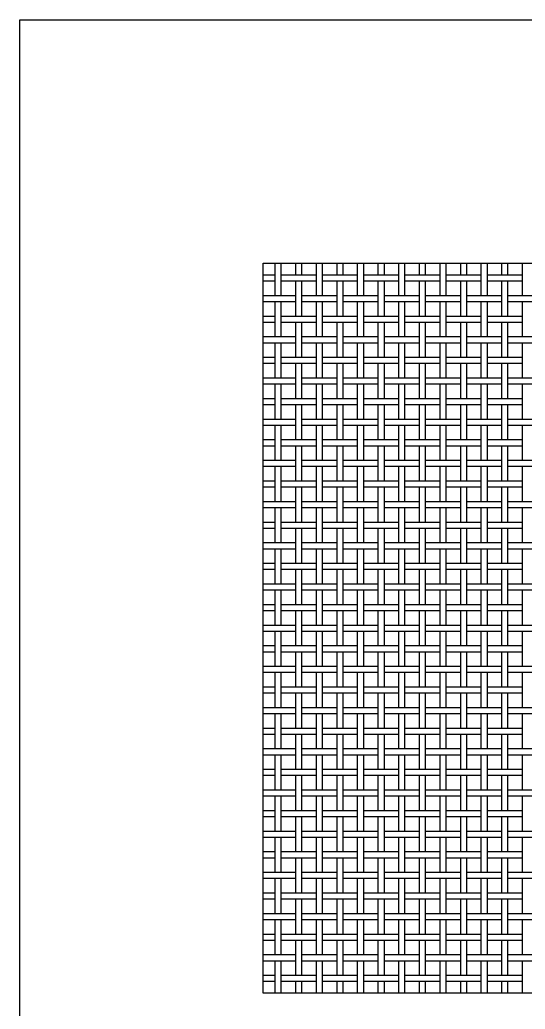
# Model space of a CAD drawing. Extents: x 0.5 to 96.1, y 0 to 66.5.
# Drawn here: x 19.2 to 39.97, y 25.87 to 66.53 of the extents above; entities that cross this region are included whole.
import ezdxf

# ---------------------------------------------------------------- set-up
doc = ezdxf.new("R2010")
doc.units = 0
doc.layers.get('0').update_dxf_attribs({"linetype": 'CONTINUOUS'})

msp = doc.modelspace()

# ---------------------------------------------------------------- linework, layer by layer
at = {"color": 7, "linetype": 'CONTINUOUS'}
for p, q in [((19.2, 66.532), (69.2, 66.532)), ((19.2, 16.532), (19.2, 66.532)), ((29.2, 56.532), (59.2, 56.532)), ((29.2, 26.532), (29.2, 56.532)), ((29.681, 56.532), (29.681, 55.203)), ((29.931, 56.532), (29.931, 55.203)), ((30.528, 56.532), (30.528, 56.05)), ((30.778, 56.532), (30.778, 56.05)), ((31.375, 56.532), (31.375, 55.203)), ((31.625, 56.532), (31.625, 55.203)), ((32.221, 56.532), (32.221, 56.05)), ((32.471, 56.532), (32.471, 56.05)), ((33.068, 56.532), (33.068, 55.203)), ((33.318, 56.532), (33.318, 55.203)), ((33.915, 56.532), (33.915, 56.05)), ((34.165, 56.532), (34.165, 56.05)), ((34.761, 56.532), (34.761, 55.203)), ((35.011, 56.532), (35.011, 55.203)), ((35.608, 56.532), (35.608, 56.05)), ((35.858, 56.532), (35.858, 56.05)), ((36.455, 56.532), (36.455, 55.203)), ((36.705, 56.532), (36.705, 55.203)), ((37.301, 56.532), (37.301, 56.05)), ((37.551, 56.532), (37.551, 56.05)), ((38.148, 56.532), (38.148, 55.203)), ((38.398, 56.532), (38.398, 55.203)), ((38.995, 56.532), (38.995, 56.05)), ((39.245, 56.532), (39.245, 56.05)), ((39.841, 56.532), (39.841, 55.203)), ((29.2, 56.05), (29.681, 56.05)), ((29.2, 55.8), (29.681, 55.8)), ((29.931, 56.05), (31.375, 56.05)), ((29.931, 55.8), (31.375, 55.8)), ((30.528, 55.8), (30.528, 54.357)), ((30.778, 55.8), (30.778, 54.357)), ((31.625, 56.05), (33.068, 56.05)), ((31.625, 55.8), (33.068, 55.8)), ((32.221, 55.8), (32.221, 54.357)), ((32.471, 55.8), (32.471, 54.357)), ((33.318, 56.05), (34.761, 56.05)), ((33.318, 55.8), (34.761, 55.8)), ((33.915, 55.8), (33.915, 54.357)), ((34.165, 55.8), (34.165, 54.357)), ((35.011, 56.05), (36.455, 56.05)), ((35.011, 55.8), (36.455, 55.8)), ((35.608, 55.8), (35.608, 54.357)), ((35.858, 55.8), (35.858, 54.357)), ((36.705, 56.05), (38.148, 56.05)), ((36.705, 55.8), (38.148, 55.8)), ((37.301, 55.8), (37.301, 54.357)), ((37.551, 55.8), (37.551, 54.357)), ((38.398, 56.05), (39.841, 56.05)), ((38.398, 55.8), (39.841, 55.8)), ((38.995, 55.8), (38.995, 54.357)), ((39.245, 55.8), (39.245, 54.357)), ((29.2, 55.203), (30.528, 55.203)), ((29.2, 54.953), (30.528, 54.953)), ((29.681, 54.953), (29.681, 53.51)), ((29.931, 54.953), (29.931, 53.51)), ((30.778, 55.203), (32.221, 55.203)), ((30.778, 54.953), (32.221, 54.953)), ((31.375, 54.953), (31.375, 53.51)), ((31.625, 54.953), (31.625, 53.51)), ((32.471, 55.203), (33.915, 55.203)), ((32.471, 54.953), (33.915, 54.953)), ((33.068, 54.953), (33.068, 53.51)), ((33.318, 54.953), (33.318, 53.51)), ((34.165, 55.203), (35.608, 55.203)), ((34.165, 54.953), (35.608, 54.953)), ((34.761, 54.953), (34.761, 53.51)), ((35.011, 54.953), (35.011, 53.51)), ((35.858, 55.203), (37.301, 55.203)), ((35.858, 54.953), (37.301, 54.953)), ((36.455, 54.953), (36.455, 53.51)), ((36.705, 54.953), (36.705, 53.51)), ((37.551, 55.203), (38.995, 55.203)), ((37.551, 54.953), (38.995, 54.953)), ((38.148, 54.953), (38.148, 53.51)), ((38.398, 54.953), (38.398, 53.51)), ((39.245, 55.203), (40.688, 55.203)), ((39.245, 54.953), (40.688, 54.953)), ((39.841, 54.953), (39.841, 53.51)), ((29.2, 54.357), (29.681, 54.357)), ((29.2, 54.107), (29.681, 54.107)), ((29.931, 54.357), (31.375, 54.357)), ((29.931, 54.107), (31.375, 54.107)), ((30.528, 54.107), (30.528, 52.663)), ((30.778, 54.107), (30.778, 52.663)), ((31.625, 54.357), (33.068, 54.357)), ((31.625, 54.107), (33.068, 54.107)), ((32.221, 54.107), (32.221, 52.663)), ((32.471, 54.107), (32.471, 52.663)), ((33.318, 54.357), (34.761, 54.357)), ((33.318, 54.107), (34.761, 54.107)), ((33.915, 54.107), (33.915, 52.663)), ((34.165, 54.107), (34.165, 52.663)), ((35.011, 54.357), (36.455, 54.357)), ((35.011, 54.107), (36.455, 54.107)), ((35.608, 54.107), (35.608, 52.663)), ((35.858, 54.107), (35.858, 52.663)), ((36.705, 54.357), (38.148, 54.357)), ((36.705, 54.107), (38.148, 54.107)), ((37.301, 54.107), (37.301, 52.663)), ((37.551, 54.107), (37.551, 52.663)), ((38.398, 54.357), (39.841, 54.357)), ((38.398, 54.107), (39.841, 54.107)), ((38.995, 54.107), (38.995, 52.663)), ((39.245, 54.107), (39.245, 52.663)), ((29.2, 53.51), (30.528, 53.51)), ((30.778, 53.51), (32.221, 53.51)), ((32.471, 53.51), (33.915, 53.51)), ((34.165, 53.51), (35.608, 53.51)), ((35.858, 53.51), (37.301, 53.51)), ((37.551, 53.51), (38.995, 53.51)), ((39.245, 53.51), (40.688, 53.51)), ((29.2, 53.26), (30.528, 53.26)), ((29.681, 53.26), (29.681, 51.817)), ((29.931, 53.26), (29.931, 51.817)), ((30.778, 53.26), (32.221, 53.26)), ((31.375, 53.26), (31.375, 51.817)), ((31.625, 53.26), (31.625, 51.817)), ((32.471, 53.26), (33.915, 53.26)), ((33.068, 53.26), (33.068, 51.817)), ((33.318, 53.26), (33.318, 51.817)), ((34.165, 53.26), (35.608, 53.26)), ((34.761, 53.26), (34.761, 51.817)), ((35.011, 53.26), (35.011, 51.817)), ((35.858, 53.26), (37.301, 53.26)), ((36.455, 53.26), (36.455, 51.817)), ((36.705, 53.26), (36.705, 51.817)), ((37.551, 53.26), (38.995, 53.26)), ((38.148, 53.26), (38.148, 51.817)), ((38.398, 53.26), (38.398, 51.817)), ((39.245, 53.26), (40.688, 53.26)), ((39.841, 53.26), (39.841, 51.817)), ((29.2, 52.663), (29.681, 52.663)), ((29.931, 52.663), (31.375, 52.663)), ((31.625, 52.663), (33.068, 52.663)), ((33.318, 52.663), (34.761, 52.663)), ((35.011, 52.663), (36.455, 52.663)), ((36.705, 52.663), (38.148, 52.663)), ((38.398, 52.663), (39.841, 52.663)), ((29.2, 52.413), (29.681, 52.413)), ((29.931, 52.413), (31.375, 52.413)), ((30.528, 52.413), (30.528, 50.97)), ((30.778, 52.413), (30.778, 50.97)), ((31.625, 52.413), (33.068, 52.413)), ((32.221, 52.413), (32.221, 50.97)), ((32.471, 52.413), (32.471, 50.97)), ((33.318, 52.413), (34.761, 52.413)), ((33.915, 52.413), (33.915, 50.97)), ((34.165, 52.413), (34.165, 50.97)), ((35.011, 52.413), (36.455, 52.413)), ((35.608, 52.413), (35.608, 50.97)), ((35.858, 52.413), (35.858, 50.97)), ((36.705, 52.413), (38.148, 52.413)), ((37.301, 52.413), (37.301, 50.97)), ((37.551, 52.413), (37.551, 50.97)), ((38.398, 52.413), (39.841, 52.413)), ((38.995, 52.413), (38.995, 50.97)), ((39.245, 52.413), (39.245, 50.97)), ((29.2, 51.817), (30.528, 51.817)), ((30.778, 51.817), (32.221, 51.817)), ((32.471, 51.817), (33.915, 51.817)), ((34.165, 51.817), (35.608, 51.817)), ((35.858, 51.817), (37.301, 51.817)), ((37.551, 51.817), (38.995, 51.817)), ((39.245, 51.817), (40.688, 51.817)), ((29.2, 51.567), (30.528, 51.567)), ((29.681, 51.567), (29.681, 50.123)), ((29.931, 51.567), (29.931, 50.123)), ((30.778, 51.567), (32.221, 51.567)), ((31.375, 51.567), (31.375, 50.123)), ((31.625, 51.567), (31.625, 50.123)), ((32.471, 51.567), (33.915, 51.567)), ((33.068, 51.567), (33.068, 50.123)), ((33.318, 51.567), (33.318, 50.123)), ((34.165, 51.567), (35.608, 51.567)), ((34.761, 51.567), (34.761, 50.123)), ((35.011, 51.567), (35.011, 50.123)), ((35.858, 51.567), (37.301, 51.567)), ((36.455, 51.567), (36.455, 50.123)), ((36.705, 51.567), (36.705, 50.123)), ((37.551, 51.567), (38.995, 51.567)), ((38.148, 51.567), (38.148, 50.123)), ((38.398, 51.567), (38.398, 50.123)), ((39.245, 51.567), (40.688, 51.567)), ((39.841, 51.567), (39.841, 50.123)), ((29.2, 50.97), (29.681, 50.97)), ((29.931, 50.97), (31.375, 50.97)), ((31.625, 50.97), (33.068, 50.97)), ((33.318, 50.97), (34.761, 50.97)), ((35.011, 50.97), (36.455, 50.97)), ((36.705, 50.97), (38.148, 50.97)), ((38.398, 50.97), (39.841, 50.97)), ((29.2, 50.72), (29.681, 50.72)), ((29.931, 50.72), (31.375, 50.72)), ((30.528, 50.72), (30.528, 49.277)), ((30.778, 50.72), (30.778, 49.277)), ((31.625, 50.72), (33.068, 50.72)), ((32.221, 50.72), (32.221, 49.277)), ((32.471, 50.72), (32.471, 49.277)), ((33.318, 50.72), (34.761, 50.72)), ((33.915, 50.72), (33.915, 49.277)), ((34.165, 50.72), (34.165, 49.277)), ((35.011, 50.72), (36.455, 50.72)), ((35.608, 50.72), (35.608, 49.277)), ((35.858, 50.72), (35.858, 49.277)), ((36.705, 50.72), (38.148, 50.72)), ((37.301, 50.72), (37.301, 49.277)), ((37.551, 50.72), (37.551, 49.277)), ((38.398, 50.72), (39.841, 50.72)), ((38.995, 50.72), (38.995, 49.277)), ((39.245, 50.72), (39.245, 49.277)), ((29.2, 50.123), (30.528, 50.123)), ((30.778, 50.123), (32.221, 50.123)), ((32.471, 50.123), (33.915, 50.123)), ((34.165, 50.123), (35.608, 50.123)), ((35.858, 50.123), (37.301, 50.123)), ((37.551, 50.123), (38.995, 50.123)), ((39.245, 50.123), (40.688, 50.123)), ((29.2, 49.873), (30.528, 49.873)), ((29.681, 49.873), (29.681, 48.43)), ((29.931, 49.873), (29.931, 48.43)), ((30.778, 49.873), (32.221, 49.873)), ((31.375, 49.873), (31.375, 48.43)), ((31.625, 49.873), (31.625, 48.43)), ((32.471, 49.873), (33.915, 49.873)), ((33.068, 49.873), (33.068, 48.43)), ((33.318, 49.873), (33.318, 48.43)), ((34.165, 49.873), (35.608, 49.873)), ((34.761, 49.873), (34.761, 48.43)), ((35.011, 49.873), (35.011, 48.43)), ((35.858, 49.873), (37.301, 49.873)), ((36.455, 49.873), (36.455, 48.43)), ((36.705, 49.873), (36.705, 48.43)), ((37.551, 49.873), (38.995, 49.873)), ((38.148, 49.873), (38.148, 48.43)), ((38.398, 49.873), (38.398, 48.43)), ((39.245, 49.873), (40.688, 49.873)), ((39.841, 49.873), (39.841, 48.43)), ((29.2, 49.277), (29.681, 49.277)), ((29.931, 49.277), (31.375, 49.277)), ((31.625, 49.277), (33.068, 49.277)), ((33.318, 49.277), (34.761, 49.277)), ((35.011, 49.277), (36.455, 49.277)), ((36.705, 49.277), (38.148, 49.277)), ((38.398, 49.277), (39.841, 49.277)), ((29.2, 49.027), (29.681, 49.027)), ((29.931, 49.027), (31.375, 49.027)), ((30.528, 49.027), (30.528, 47.583)), ((30.778, 49.027), (30.778, 47.583)), ((31.625, 49.027), (33.068, 49.027)), ((32.221, 49.027), (32.221, 47.583)), ((32.471, 49.027), (32.471, 47.583)), ((33.318, 49.027), (34.761, 49.027)), ((33.915, 49.027), (33.915, 47.583)), ((34.165, 49.027), (34.165, 47.583)), ((35.011, 49.027), (36.455, 49.027)), ((35.608, 49.027), (35.608, 47.583)), ((35.858, 49.027), (35.858, 47.583)), ((36.705, 49.027), (38.148, 49.027)), ((37.301, 49.027), (37.301, 47.583)), ((37.551, 49.027), (37.551, 47.583)), ((38.398, 49.027), (39.841, 49.027)), ((38.995, 49.027), (38.995, 47.583)), ((39.245, 49.027), (39.245, 47.583)), ((29.2, 48.43), (30.528, 48.43)), ((30.778, 48.43), (32.221, 48.43)), ((32.471, 48.43), (33.915, 48.43)), ((34.165, 48.43), (35.608, 48.43)), ((35.858, 48.43), (37.301, 48.43)), ((37.551, 48.43), (38.995, 48.43)), ((39.245, 48.43), (40.688, 48.43)), ((29.2, 48.18), (30.528, 48.18)), ((29.681, 48.18), (29.681, 46.737)), ((29.931, 48.18), (29.931, 46.737)), ((30.778, 48.18), (32.221, 48.18)), ((31.375, 48.18), (31.375, 46.737)), ((31.625, 48.18), (31.625, 46.737)), ((32.471, 48.18), (33.915, 48.18)), ((33.068, 48.18), (33.068, 46.737)), ((33.318, 48.18), (33.318, 46.737)), ((34.165, 48.18), (35.608, 48.18)), ((34.761, 48.18), (34.761, 46.737)), ((35.011, 48.18), (35.011, 46.737)), ((35.858, 48.18), (37.301, 48.18)), ((36.455, 48.18), (36.455, 46.737)), ((36.705, 48.18), (36.705, 46.737)), ((37.551, 48.18), (38.995, 48.18)), ((38.148, 48.18), (38.148, 46.737)), ((38.398, 48.18), (38.398, 46.737)), ((39.245, 48.18), (40.688, 48.18)), ((39.841, 48.18), (39.841, 46.737)), ((29.2, 47.583), (29.681, 47.583)), ((29.931, 47.583), (31.375, 47.583)), ((31.625, 47.583), (33.068, 47.583)), ((33.318, 47.583), (34.761, 47.583)), ((35.011, 47.583), (36.455, 47.583)), ((36.705, 47.583), (38.148, 47.583)), ((38.398, 47.583), (39.841, 47.583)), ((29.2, 47.333), (29.681, 47.333)), ((29.931, 47.333), (31.375, 47.333)), ((30.528, 47.333), (30.528, 45.89)), ((30.778, 47.333), (30.778, 45.89)), ((31.625, 47.333), (33.068, 47.333)), ((32.221, 47.333), (32.221, 45.89)), ((32.471, 47.333), (32.471, 45.89)), ((33.318, 47.333), (34.761, 47.333)), ((33.915, 47.333), (33.915, 45.89)), ((34.165, 47.333), (34.165, 45.89)), ((35.011, 47.333), (36.455, 47.333)), ((35.608, 47.333), (35.608, 45.89)), ((35.858, 47.333), (35.858, 45.89)), ((36.705, 47.333), (38.148, 47.333)), ((37.301, 47.333), (37.301, 45.89)), ((37.551, 47.333), (37.551, 45.89)), ((38.398, 47.333), (39.841, 47.333)), ((38.995, 47.333), (38.995, 45.89)), ((39.245, 47.333), (39.245, 45.89)), ((29.2, 46.737), (30.528, 46.737)), ((29.2, 46.487), (30.528, 46.487)), ((29.681, 46.487), (29.681, 45.043)), ((29.931, 46.487), (29.931, 45.043)), ((30.778, 46.737), (32.221, 46.737)), ((30.778, 46.487), (32.221, 46.487)), ((31.375, 46.487), (31.375, 45.043)), ((31.625, 46.487), (31.625, 45.043)), ((32.471, 46.737), (33.915, 46.737)), ((32.471, 46.487), (33.915, 46.487)), ((33.068, 46.487), (33.068, 45.043)), ((33.318, 46.487), (33.318, 45.043)), ((34.165, 46.737), (35.608, 46.737)), ((34.165, 46.487), (35.608, 46.487)), ((34.761, 46.487), (34.761, 45.043)), ((35.011, 46.487), (35.011, 45.043)), ((35.858, 46.737), (37.301, 46.737)), ((35.858, 46.487), (37.301, 46.487)), ((36.455, 46.487), (36.455, 45.043)), ((36.705, 46.487), (36.705, 45.043)), ((37.551, 46.737), (38.995, 46.737)), ((37.551, 46.487), (38.995, 46.487)), ((38.148, 46.487), (38.148, 45.043)), ((38.398, 46.487), (38.398, 45.043)), ((39.245, 46.737), (40.688, 46.737)), ((39.245, 46.487), (40.688, 46.487)), ((39.841, 46.487), (39.841, 45.043)), ((29.2, 45.89), (29.681, 45.89)), ((29.2, 45.64), (29.681, 45.64)), ((29.931, 45.89), (31.375, 45.89)), ((29.931, 45.64), (31.375, 45.64)), ((30.528, 45.64), (30.528, 44.197)), ((30.778, 45.64), (30.778, 44.197)), ((31.625, 45.89), (33.068, 45.89)), ((31.625, 45.64), (33.068, 45.64)), ((32.221, 45.64), (32.221, 44.197)), ((32.471, 45.64), (32.471, 44.197)), ((33.318, 45.89), (34.761, 45.89)), ((33.318, 45.64), (34.761, 45.64)), ((33.915, 45.64), (33.915, 44.197)), ((34.165, 45.64), (34.165, 44.197)), ((35.011, 45.89), (36.455, 45.89)), ((35.011, 45.64), (36.455, 45.64)), ((35.608, 45.64), (35.608, 44.197)), ((35.858, 45.64), (35.858, 44.197)), ((36.705, 45.89), (38.148, 45.89)), ((36.705, 45.64), (38.148, 45.64)), ((37.301, 45.64), (37.301, 44.197)), ((37.551, 45.64), (37.551, 44.197)), ((38.398, 45.89), (39.841, 45.89)), ((38.398, 45.64), (39.841, 45.64)), ((38.995, 45.64), (38.995, 44.197)), ((39.245, 45.64), (39.245, 44.197)), ((29.2, 45.043), (30.528, 45.043)), ((29.2, 44.793), (30.528, 44.793)), ((29.681, 44.793), (29.681, 43.35)), ((29.931, 44.793), (29.931, 43.35)), ((30.778, 45.043), (32.221, 45.043)), ((30.778, 44.793), (32.221, 44.793)), ((31.375, 44.793), (31.375, 43.35)), ((31.625, 44.793), (31.625, 43.35)), ((32.471, 45.043), (33.915, 45.043)), ((32.471, 44.793), (33.915, 44.793)), ((33.068, 44.793), (33.068, 43.35)), ((33.318, 44.793), (33.318, 43.35)), ((34.165, 45.043), (35.608, 45.043)), ((34.165, 44.793), (35.608, 44.793)), ((34.761, 44.793), (34.761, 43.35)), ((35.011, 44.793), (35.011, 43.35)), ((35.858, 45.043), (37.301, 45.043)), ((35.858, 44.793), (37.301, 44.793)), ((36.455, 44.793), (36.455, 43.35)), ((36.705, 44.793), (36.705, 43.35)), ((37.551, 45.043), (38.995, 45.043)), ((37.551, 44.793), (38.995, 44.793)), ((38.148, 44.793), (38.148, 43.35)), ((38.398, 44.793), (38.398, 43.35)), ((39.245, 45.043), (40.688, 45.043)), ((39.245, 44.793), (40.688, 44.793)), ((39.841, 44.793), (39.841, 43.35)), ((29.2, 44.197), (29.681, 44.197)), ((29.2, 43.947), (29.681, 43.947)), ((29.931, 44.197), (31.375, 44.197)), ((29.931, 43.947), (31.375, 43.947)), ((30.528, 43.947), (30.528, 42.503)), ((30.778, 43.947), (30.778, 42.503)), ((31.625, 44.197), (33.068, 44.197)), ((31.625, 43.947), (33.068, 43.947)), ((32.221, 43.947), (32.221, 42.503)), ((32.471, 43.947), (32.471, 42.503)), ((33.318, 44.197), (34.761, 44.197)), ((33.318, 43.947), (34.761, 43.947)), ((33.915, 43.947), (33.915, 42.503)), ((34.165, 43.947), (34.165, 42.503)), ((35.011, 44.197), (36.455, 44.197)), ((35.011, 43.947), (36.455, 43.947)), ((35.608, 43.947), (35.608, 42.503)), ((35.858, 43.947), (35.858, 42.503)), ((36.705, 44.197), (38.148, 44.197)), ((36.705, 43.947), (38.148, 43.947)), ((37.301, 43.947), (37.301, 42.503)), ((37.551, 43.947), (37.551, 42.503)), ((38.398, 44.197), (39.841, 44.197)), ((38.398, 43.947), (39.841, 43.947)), ((38.995, 43.947), (38.995, 42.503)), ((39.245, 43.947), (39.245, 42.503)), ((29.2, 43.35), (30.528, 43.35)), ((30.778, 43.35), (32.221, 43.35)), ((32.471, 43.35), (33.915, 43.35)), ((34.165, 43.35), (35.608, 43.35)), ((35.858, 43.35), (37.301, 43.35)), ((37.551, 43.35), (38.995, 43.35)), ((39.245, 43.35), (40.688, 43.35)), ((29.2, 43.1), (30.528, 43.1)), ((29.681, 43.1), (29.681, 41.657)), ((29.931, 43.1), (29.931, 41.657)), ((30.778, 43.1), (32.221, 43.1)), ((31.375, 43.1), (31.375, 41.657)), ((31.625, 43.1), (31.625, 41.657)), ((32.471, 43.1), (33.915, 43.1)), ((33.068, 43.1), (33.068, 41.657)), ((33.318, 43.1), (33.318, 41.657)), ((34.165, 43.1), (35.608, 43.1)), ((34.761, 43.1), (34.761, 41.657)), ((35.011, 43.1), (35.011, 41.657)), ((35.858, 43.1), (37.301, 43.1)), ((36.455, 43.1), (36.455, 41.657)), ((36.705, 43.1), (36.705, 41.657)), ((37.551, 43.1), (38.995, 43.1)), ((38.148, 43.1), (38.148, 41.657)), ((38.398, 43.1), (38.398, 41.657)), ((39.245, 43.1), (40.688, 43.1)), ((39.841, 43.1), (39.841, 41.657)), ((29.2, 42.503), (29.681, 42.503)), ((29.931, 42.503), (31.375, 42.503)), ((31.625, 42.503), (33.068, 42.503)), ((33.318, 42.503), (34.761, 42.503)), ((35.011, 42.503), (36.455, 42.503)), ((36.705, 42.503), (38.148, 42.503)), ((38.398, 42.503), (39.841, 42.503)), ((29.2, 42.253), (29.681, 42.253)), ((29.931, 42.253), (31.375, 42.253)), ((30.528, 42.253), (30.528, 40.81)), ((30.778, 42.253), (30.778, 40.81)), ((31.625, 42.253), (33.068, 42.253)), ((32.221, 42.253), (32.221, 40.81)), ((32.471, 42.253), (32.471, 40.81)), ((33.318, 42.253), (34.761, 42.253)), ((33.915, 42.253), (33.915, 40.81)), ((34.165, 42.253), (34.165, 40.81)), ((35.011, 42.253), (36.455, 42.253)), ((35.608, 42.253), (35.608, 40.81)), ((35.858, 42.253), (35.858, 40.81)), ((36.705, 42.253), (38.148, 42.253)), ((37.301, 42.253), (37.301, 40.81)), ((37.551, 42.253), (37.551, 40.81)), ((38.398, 42.253), (39.841, 42.253)), ((38.995, 42.253), (38.995, 40.81)), ((39.245, 42.253), (39.245, 40.81)), ((29.2, 41.657), (30.528, 41.657)), ((30.778, 41.657), (32.221, 41.657)), ((32.471, 41.657), (33.915, 41.657)), ((34.165, 41.657), (35.608, 41.657)), ((35.858, 41.657), (37.301, 41.657)), ((37.551, 41.657), (38.995, 41.657)), ((39.245, 41.657), (40.688, 41.657)), ((29.2, 41.407), (30.528, 41.407)), ((29.681, 41.407), (29.681, 39.963)), ((29.931, 41.407), (29.931, 39.963)), ((30.778, 41.407), (32.221, 41.407)), ((31.375, 41.407), (31.375, 39.963)), ((31.625, 41.407), (31.625, 39.963)), ((32.471, 41.407), (33.915, 41.407)), ((33.068, 41.407), (33.068, 39.963)), ((33.318, 41.407), (33.318, 39.963)), ((34.165, 41.407), (35.608, 41.407)), ((34.761, 41.407), (34.761, 39.963)), ((35.011, 41.407), (35.011, 39.963)), ((35.858, 41.407), (37.301, 41.407)), ((36.455, 41.407), (36.455, 39.963)), ((36.705, 41.407), (36.705, 39.963)), ((37.551, 41.407), (38.995, 41.407)), ((38.148, 41.407), (38.148, 39.963)), ((38.398, 41.407), (38.398, 39.963)), ((39.245, 41.407), (40.688, 41.407)), ((39.841, 41.407), (39.841, 39.963)), ((29.2, 40.81), (29.681, 40.81)), ((29.931, 40.81), (31.375, 40.81)), ((31.625, 40.81), (33.068, 40.81)), ((33.318, 40.81), (34.761, 40.81)), ((35.011, 40.81), (36.455, 40.81)), ((36.705, 40.81), (38.148, 40.81)), ((38.398, 40.81), (39.841, 40.81)), ((29.2, 40.56), (29.681, 40.56)), ((29.931, 40.56), (31.375, 40.56)), ((30.528, 40.56), (30.528, 39.117)), ((30.778, 40.56), (30.778, 39.117)), ((31.625, 40.56), (33.068, 40.56)), ((32.221, 40.56), (32.221, 39.117)), ((32.471, 40.56), (32.471, 39.117)), ((33.318, 40.56), (34.761, 40.56)), ((33.915, 40.56), (33.915, 39.117)), ((34.165, 40.56), (34.165, 39.117)), ((35.011, 40.56), (36.455, 40.56)), ((35.608, 40.56), (35.608, 39.117)), ((35.858, 40.56), (35.858, 39.117)), ((36.705, 40.56), (38.148, 40.56)), ((37.301, 40.56), (37.301, 39.117)), ((37.551, 40.56), (37.551, 39.117)), ((38.398, 40.56), (39.841, 40.56)), ((38.995, 40.56), (38.995, 39.117)), ((39.245, 40.56), (39.245, 39.117)), ((29.2, 39.963), (30.528, 39.963)), ((30.778, 39.963), (32.221, 39.963)), ((32.471, 39.963), (33.915, 39.963)), ((34.165, 39.963), (35.608, 39.963)), ((35.858, 39.963), (37.301, 39.963)), ((37.551, 39.963), (38.995, 39.963)), ((39.245, 39.963), (40.688, 39.963)), ((29.2, 39.713), (30.528, 39.713)), ((29.681, 39.713), (29.681, 38.27)), ((29.931, 39.713), (29.931, 38.27)), ((30.778, 39.713), (32.221, 39.713)), ((31.375, 39.713), (31.375, 38.27)), ((31.625, 39.713), (31.625, 38.27)), ((32.471, 39.713), (33.915, 39.713)), ((33.068, 39.713), (33.068, 38.27)), ((33.318, 39.713), (33.318, 38.27)), ((34.165, 39.713), (35.608, 39.713)), ((34.761, 39.713), (34.761, 38.27)), ((35.011, 39.713), (35.011, 38.27)), ((35.858, 39.713), (37.301, 39.713)), ((36.455, 39.713), (36.455, 38.27)), ((36.705, 39.713), (36.705, 38.27)), ((37.551, 39.713), (38.995, 39.713)), ((38.148, 39.713), (38.148, 38.27)), ((38.398, 39.713), (38.398, 38.27)), ((39.245, 39.713), (40.688, 39.713)), ((39.841, 39.713), (39.841, 38.27)), ((29.2, 39.117), (29.681, 39.117)), ((29.931, 39.117), (31.375, 39.117)), ((31.625, 39.117), (33.068, 39.117)), ((33.318, 39.117), (34.761, 39.117)), ((35.011, 39.117), (36.455, 39.117)), ((36.705, 39.117), (38.148, 39.117)), ((38.398, 39.117), (39.841, 39.117)), ((29.2, 38.867), (29.681, 38.867)), ((29.931, 38.867), (31.375, 38.867)), ((30.528, 38.867), (30.528, 37.423)), ((30.778, 38.867), (30.778, 37.423)), ((31.625, 38.867), (33.068, 38.867)), ((32.221, 38.867), (32.221, 37.423)), ((32.471, 38.867), (32.471, 37.423)), ((33.318, 38.867), (34.761, 38.867)), ((33.915, 38.867), (33.915, 37.423)), ((34.165, 38.867), (34.165, 37.423)), ((35.011, 38.867), (36.455, 38.867)), ((35.608, 38.867), (35.608, 37.423)), ((35.858, 38.867), (35.858, 37.423)), ((36.705, 38.867), (38.148, 38.867)), ((37.301, 38.867), (37.301, 37.423)), ((37.551, 38.867), (37.551, 37.423)), ((38.398, 38.867), (39.841, 38.867)), ((38.995, 38.867), (38.995, 37.423)), ((39.245, 38.867), (39.245, 37.423)), ((29.2, 38.27), (30.528, 38.27)), ((30.778, 38.27), (32.221, 38.27)), ((32.471, 38.27), (33.915, 38.27)), ((34.165, 38.27), (35.608, 38.27)), ((35.858, 38.27), (37.301, 38.27)), ((37.551, 38.27), (38.995, 38.27)), ((39.245, 38.27), (40.688, 38.27)), ((29.2, 38.02), (30.528, 38.02)), ((29.681, 38.02), (29.681, 36.577)), ((29.931, 38.02), (29.931, 36.577)), ((30.778, 38.02), (32.221, 38.02)), ((31.375, 38.02), (31.375, 36.577)), ((31.625, 38.02), (31.625, 36.577)), ((32.471, 38.02), (33.915, 38.02)), ((33.068, 38.02), (33.068, 36.577)), ((33.318, 38.02), (33.318, 36.577)), ((34.165, 38.02), (35.608, 38.02)), ((34.761, 38.02), (34.761, 36.577)), ((35.011, 38.02), (35.011, 36.577)), ((35.858, 38.02), (37.301, 38.02)), ((36.455, 38.02), (36.455, 36.577)), ((36.705, 38.02), (36.705, 36.577)), ((37.551, 38.02), (38.995, 38.02)), ((38.148, 38.02), (38.148, 36.577)), ((38.398, 38.02), (38.398, 36.577)), ((39.245, 38.02), (40.688, 38.02)), ((39.841, 38.02), (39.841, 36.577)), ((29.2, 37.423), (29.681, 37.423)), ((29.931, 37.423), (31.375, 37.423)), ((31.625, 37.423), (33.068, 37.423)), ((33.318, 37.423), (34.761, 37.423)), ((35.011, 37.423), (36.455, 37.423)), ((36.705, 37.423), (38.148, 37.423)), ((38.398, 37.423), (39.841, 37.423)), ((29.2, 37.173), (29.681, 37.173)), ((29.931, 37.173), (31.375, 37.173)), ((30.528, 37.173), (30.528, 35.73)), ((30.778, 37.173), (30.778, 35.73)), ((31.625, 37.173), (33.068, 37.173)), ((32.221, 37.173), (32.221, 35.73)), ((32.471, 37.173), (32.471, 35.73)), ((33.318, 37.173), (34.761, 37.173)), ((33.915, 37.173), (33.915, 35.73)), ((34.165, 37.173), (34.165, 35.73)), ((35.011, 37.173), (36.455, 37.173)), ((35.608, 37.173), (35.608, 35.73)), ((35.858, 37.173), (35.858, 35.73)), ((36.705, 37.173), (38.148, 37.173)), ((37.301, 37.173), (37.301, 35.73)), ((37.551, 37.173), (37.551, 35.73)), ((38.398, 37.173), (39.841, 37.173)), ((38.995, 37.173), (38.995, 35.73)), ((39.245, 37.173), (39.245, 35.73)), ((29.2, 36.577), (30.528, 36.577)), ((29.2, 36.327), (30.528, 36.327)), ((29.681, 36.327), (29.681, 34.883)), ((29.931, 36.327), (29.931, 34.883)), ((30.778, 36.577), (32.221, 36.577)), ((30.778, 36.327), (32.221, 36.327)), ((31.375, 36.327), (31.375, 34.883)), ((31.625, 36.327), (31.625, 34.883)), ((32.471, 36.577), (33.915, 36.577)), ((32.471, 36.327), (33.915, 36.327)), ((33.068, 36.327), (33.068, 34.883)), ((33.318, 36.327), (33.318, 34.883)), ((34.165, 36.577), (35.608, 36.577)), ((34.165, 36.327), (35.608, 36.327)), ((34.761, 36.327), (34.761, 34.883)), ((35.011, 36.327), (35.011, 34.883)), ((35.858, 36.577), (37.301, 36.577)), ((35.858, 36.327), (37.301, 36.327)), ((36.455, 36.327), (36.455, 34.883)), ((36.705, 36.327), (36.705, 34.883)), ((37.551, 36.577), (38.995, 36.577)), ((37.551, 36.327), (38.995, 36.327)), ((38.148, 36.327), (38.148, 34.883)), ((38.398, 36.327), (38.398, 34.883)), ((39.245, 36.577), (40.688, 36.577)), ((39.245, 36.327), (40.688, 36.327)), ((39.841, 36.327), (39.841, 34.883)), ((29.2, 35.73), (29.681, 35.73)), ((29.2, 35.48), (29.681, 35.48)), ((29.931, 35.73), (31.375, 35.73)), ((29.931, 35.48), (31.375, 35.48)), ((30.528, 35.48), (30.528, 34.037)), ((30.778, 35.48), (30.778, 34.037)), ((31.625, 35.73), (33.068, 35.73)), ((31.625, 35.48), (33.068, 35.48)), ((32.221, 35.48), (32.221, 34.037)), ((32.471, 35.48), (32.471, 34.037)), ((33.318, 35.73), (34.761, 35.73)), ((33.318, 35.48), (34.761, 35.48)), ((33.915, 35.48), (33.915, 34.037)), ((34.165, 35.48), (34.165, 34.037)), ((35.011, 35.73), (36.455, 35.73)), ((35.011, 35.48), (36.455, 35.48)), ((35.608, 35.48), (35.608, 34.037)), ((35.858, 35.48), (35.858, 34.037)), ((36.705, 35.73), (38.148, 35.73)), ((36.705, 35.48), (38.148, 35.48)), ((37.301, 35.48), (37.301, 34.037)), ((37.551, 35.48), (37.551, 34.037)), ((38.398, 35.73), (39.841, 35.73)), ((38.398, 35.48), (39.841, 35.48)), ((38.995, 35.48), (38.995, 34.037)), ((39.245, 35.48), (39.245, 34.037)), ((29.2, 34.883), (30.528, 34.883)), ((29.2, 34.633), (30.528, 34.633)), ((29.681, 34.633), (29.681, 33.19)), ((29.931, 34.633), (29.931, 33.19)), ((30.778, 34.883), (32.221, 34.883)), ((30.778, 34.633), (32.221, 34.633)), ((31.375, 34.633), (31.375, 33.19)), ((31.625, 34.633), (31.625, 33.19)), ((32.471, 34.883), (33.915, 34.883)), ((32.471, 34.633), (33.915, 34.633)), ((33.068, 34.633), (33.068, 33.19)), ((33.318, 34.633), (33.318, 33.19)), ((34.165, 34.883), (35.608, 34.883)), ((34.165, 34.633), (35.608, 34.633)), ((34.761, 34.633), (34.761, 33.19)), ((35.011, 34.633), (35.011, 33.19)), ((35.858, 34.883), (37.301, 34.883)), ((35.858, 34.633), (37.301, 34.633)), ((36.455, 34.633), (36.455, 33.19)), ((36.705, 34.633), (36.705, 33.19)), ((37.551, 34.883), (38.995, 34.883)), ((37.551, 34.633), (38.995, 34.633)), ((38.148, 34.633), (38.148, 33.19)), ((38.398, 34.633), (38.398, 33.19)), ((39.245, 34.883), (40.688, 34.883)), ((39.245, 34.633), (40.688, 34.633)), ((39.841, 34.633), (39.841, 33.19)), ((29.2, 34.037), (29.681, 34.037)), ((29.2, 33.787), (29.681, 33.787)), ((29.931, 34.037), (31.375, 34.037)), ((29.931, 33.787), (31.375, 33.787)), ((30.528, 33.787), (30.528, 32.343)), ((30.778, 33.787), (30.778, 32.343)), ((31.625, 34.037), (33.068, 34.037)), ((31.625, 33.787), (33.068, 33.787)), ((32.221, 33.787), (32.221, 32.343)), ((32.471, 33.787), (32.471, 32.343)), ((33.318, 34.037), (34.761, 34.037)), ((33.318, 33.787), (34.761, 33.787)), ((33.915, 33.787), (33.915, 32.343)), ((34.165, 33.787), (34.165, 32.343)), ((35.011, 34.037), (36.455, 34.037)), ((35.011, 33.787), (36.455, 33.787)), ((35.608, 33.787), (35.608, 32.343)), ((35.858, 33.787), (35.858, 32.343)), ((36.705, 34.037), (38.148, 34.037)), ((36.705, 33.787), (38.148, 33.787)), ((37.301, 33.787), (37.301, 32.343)), ((37.551, 33.787), (37.551, 32.343)), ((38.398, 34.037), (39.841, 34.037)), ((38.398, 33.787), (39.841, 33.787)), ((38.995, 33.787), (38.995, 32.343)), ((39.245, 33.787), (39.245, 32.343)), ((29.2, 33.19), (30.528, 33.19)), ((29.2, 32.94), (30.528, 32.94)), ((29.681, 32.94), (29.681, 31.497)), ((29.931, 32.94), (29.931, 31.497)), ((30.778, 33.19), (32.221, 33.19)), ((30.778, 32.94), (32.221, 32.94)), ((31.375, 32.94), (31.375, 31.497)), ((31.625, 32.94), (31.625, 31.497)), ((32.471, 33.19), (33.915, 33.19)), ((32.471, 32.94), (33.915, 32.94)), ((33.068, 32.94), (33.068, 31.497)), ((33.318, 32.94), (33.318, 31.497)), ((34.165, 33.19), (35.608, 33.19)), ((34.165, 32.94), (35.608, 32.94)), ((34.761, 32.94), (34.761, 31.497)), ((35.011, 32.94), (35.011, 31.497)), ((35.858, 33.19), (37.301, 33.19)), ((35.858, 32.94), (37.301, 32.94)), ((36.455, 32.94), (36.455, 31.497)), ((36.705, 32.94), (36.705, 31.497)), ((37.551, 33.19), (38.995, 33.19)), ((37.551, 32.94), (38.995, 32.94)), ((38.148, 32.94), (38.148, 31.497)), ((38.398, 32.94), (38.398, 31.497)), ((39.245, 33.19), (40.688, 33.19)), ((39.245, 32.94), (40.688, 32.94)), ((39.841, 32.94), (39.841, 31.497)), ((29.2, 32.343), (29.681, 32.343)), ((29.931, 32.343), (31.375, 32.343)), ((31.625, 32.343), (33.068, 32.343)), ((33.318, 32.343), (34.761, 32.343)), ((35.011, 32.343), (36.455, 32.343)), ((36.705, 32.343), (38.148, 32.343)), ((38.398, 32.343), (39.841, 32.343)), ((29.2, 32.093), (29.681, 32.093)), ((29.931, 32.093), (31.375, 32.093)), ((30.528, 32.093), (30.528, 30.65)), ((30.778, 32.093), (30.778, 30.65)), ((31.625, 32.093), (33.068, 32.093)), ((32.221, 32.093), (32.221, 30.65)), ((32.471, 32.093), (32.471, 30.65)), ((33.318, 32.093), (34.761, 32.093)), ((33.915, 32.093), (33.915, 30.65)), ((34.165, 32.093), (34.165, 30.65)), ((35.011, 32.093), (36.455, 32.093)), ((35.608, 32.093), (35.608, 30.65)), ((35.858, 32.093), (35.858, 30.65)), ((36.705, 32.093), (38.148, 32.093)), ((37.301, 32.093), (37.301, 30.65)), ((37.551, 32.093), (37.551, 30.65)), ((38.398, 32.093), (39.841, 32.093)), ((38.995, 32.093), (38.995, 30.65)), ((39.245, 32.093), (39.245, 30.65)), ((29.2, 31.497), (30.528, 31.497)), ((30.778, 31.497), (32.221, 31.497)), ((32.471, 31.497), (33.915, 31.497)), ((34.165, 31.497), (35.608, 31.497)), ((35.858, 31.497), (37.301, 31.497)), ((37.551, 31.497), (38.995, 31.497)), ((39.245, 31.497), (40.688, 31.497)), ((29.2, 31.247), (30.528, 31.247)), ((29.681, 31.247), (29.681, 29.803)), ((29.931, 31.247), (29.931, 29.803)), ((30.778, 31.247), (32.221, 31.247)), ((31.375, 31.247), (31.375, 29.803)), ((31.625, 31.247), (31.625, 29.803)), ((32.471, 31.247), (33.915, 31.247)), ((33.068, 31.247), (33.068, 29.803)), ((33.318, 31.247), (33.318, 29.803)), ((34.165, 31.247), (35.608, 31.247)), ((34.761, 31.247), (34.761, 29.803)), ((35.011, 31.247), (35.011, 29.803)), ((35.858, 31.247), (37.301, 31.247)), ((36.455, 31.247), (36.455, 29.803)), ((36.705, 31.247), (36.705, 29.803)), ((37.551, 31.247), (38.995, 31.247)), ((38.148, 31.247), (38.148, 29.803)), ((38.398, 31.247), (38.398, 29.803)), ((39.245, 31.247), (40.688, 31.247)), ((39.841, 31.247), (39.841, 29.803)), ((29.2, 30.65), (29.681, 30.65)), ((29.931, 30.65), (31.375, 30.65)), ((31.625, 30.65), (33.068, 30.65)), ((33.318, 30.65), (34.761, 30.65)), ((35.011, 30.65), (36.455, 30.65)), ((36.705, 30.65), (38.148, 30.65)), ((38.398, 30.65), (39.841, 30.65)), ((29.2, 30.4), (29.681, 30.4)), ((29.931, 30.4), (31.375, 30.4)), ((30.528, 30.4), (30.528, 28.957)), ((30.778, 30.4), (30.778, 28.957)), ((31.625, 30.4), (33.068, 30.4)), ((32.221, 30.4), (32.221, 28.957)), ((32.471, 30.4), (32.471, 28.957)), ((33.318, 30.4), (34.761, 30.4)), ((33.915, 30.4), (33.915, 28.957)), ((34.165, 30.4), (34.165, 28.957)), ((35.011, 30.4), (36.455, 30.4)), ((35.608, 30.4), (35.608, 28.957)), ((35.858, 30.4), (35.858, 28.957)), ((36.705, 30.4), (38.148, 30.4)), ((37.301, 30.4), (37.301, 28.957)), ((37.551, 30.4), (37.551, 28.957)), ((38.398, 30.4), (39.841, 30.4)), ((38.995, 30.4), (38.995, 28.957)), ((39.245, 30.4), (39.245, 28.957)), ((29.2, 29.803), (30.528, 29.803)), ((30.778, 29.803), (32.221, 29.803)), ((32.471, 29.803), (33.915, 29.803)), ((34.165, 29.803), (35.608, 29.803)), ((35.858, 29.803), (37.301, 29.803)), ((37.551, 29.803), (38.995, 29.803)), ((39.245, 29.803), (40.688, 29.803)), ((29.2, 29.553), (30.528, 29.553)), ((29.681, 29.553), (29.681, 28.11)), ((29.931, 29.553), (29.931, 28.11)), ((30.778, 29.553), (32.221, 29.553)), ((31.375, 29.553), (31.375, 28.11)), ((31.625, 29.553), (31.625, 28.11)), ((32.471, 29.553), (33.915, 29.553)), ((33.068, 29.553), (33.068, 28.11)), ((33.318, 29.553), (33.318, 28.11)), ((34.165, 29.553), (35.608, 29.553)), ((34.761, 29.553), (34.761, 28.11)), ((35.011, 29.553), (35.011, 28.11)), ((35.858, 29.553), (37.301, 29.553)), ((36.455, 29.553), (36.455, 28.11)), ((36.705, 29.553), (36.705, 28.11)), ((37.551, 29.553), (38.995, 29.553)), ((38.148, 29.553), (38.148, 28.11)), ((38.398, 29.553), (38.398, 28.11)), ((39.245, 29.553), (40.688, 29.553)), ((39.841, 29.553), (39.841, 28.11)), ((29.2, 28.957), (29.681, 28.957)), ((29.931, 28.957), (31.375, 28.957)), ((31.625, 28.957), (33.068, 28.957)), ((33.318, 28.957), (34.761, 28.957)), ((35.011, 28.957), (36.455, 28.957)), ((36.705, 28.957), (38.148, 28.957)), ((38.398, 28.957), (39.841, 28.957)), ((29.2, 28.707), (29.681, 28.707)), ((29.931, 28.707), (31.375, 28.707)), ((30.528, 28.707), (30.528, 27.263)), ((30.778, 28.707), (30.778, 27.263)), ((31.625, 28.707), (33.068, 28.707)), ((32.221, 28.707), (32.221, 27.263)), ((32.471, 28.707), (32.471, 27.263)), ((33.318, 28.707), (34.761, 28.707)), ((33.915, 28.707), (33.915, 27.263)), ((34.165, 28.707), (34.165, 27.263)), ((35.011, 28.707), (36.455, 28.707)), ((35.608, 28.707), (35.608, 27.263)), ((35.858, 28.707), (35.858, 27.263)), ((36.705, 28.707), (38.148, 28.707)), ((37.301, 28.707), (37.301, 27.263)), ((37.551, 28.707), (37.551, 27.263)), ((38.398, 28.707), (39.841, 28.707)), ((38.995, 28.707), (38.995, 27.263)), ((39.245, 28.707), (39.245, 27.263)), ((29.2, 28.11), (30.528, 28.11)), ((30.778, 28.11), (32.221, 28.11)), ((32.471, 28.11), (33.915, 28.11)), ((34.165, 28.11), (35.608, 28.11)), ((35.858, 28.11), (37.301, 28.11)), ((37.551, 28.11), (38.995, 28.11)), ((39.245, 28.11), (40.688, 28.11)), ((29.2, 27.86), (30.528, 27.86)), ((29.681, 27.86), (29.681, 26.532)), ((29.931, 27.86), (29.931, 26.532)), ((30.778, 27.86), (32.221, 27.86)), ((31.375, 27.86), (31.375, 26.532)), ((31.625, 27.86), (31.625, 26.532)), ((32.471, 27.86), (33.915, 27.86)), ((33.068, 27.86), (33.068, 26.532)), ((33.318, 27.86), (33.318, 26.532)), ((34.165, 27.86), (35.608, 27.86)), ((34.761, 27.86), (34.761, 26.532)), ((35.011, 27.86), (35.011, 26.532)), ((35.858, 27.86), (37.301, 27.86)), ((36.455, 27.86), (36.455, 26.532)), ((36.705, 27.86), (36.705, 26.532)), ((37.551, 27.86), (38.995, 27.86)), ((38.148, 27.86), (38.148, 26.532)), ((38.398, 27.86), (38.398, 26.532)), ((39.245, 27.86), (40.688, 27.86)), ((39.841, 27.86), (39.841, 26.532)), ((29.2, 27.263), (29.681, 27.263)), ((29.931, 27.263), (31.375, 27.263)), ((31.625, 27.263), (33.068, 27.263)), ((33.318, 27.263), (34.761, 27.263)), ((35.011, 27.263), (36.455, 27.263)), ((36.705, 27.263), (38.148, 27.263)), ((38.398, 27.263), (39.841, 27.263)), ((29.2, 27.013), (29.681, 27.013)), ((29.931, 27.013), (31.375, 27.013)), ((30.528, 27.013), (30.528, 26.532)), ((30.778, 27.013), (30.778, 26.532)), ((31.625, 27.013), (33.068, 27.013)), ((32.221, 27.013), (32.221, 26.532)), ((32.471, 27.013), (32.471, 26.532)), ((33.318, 27.013), (34.761, 27.013)), ((33.915, 27.013), (33.915, 26.532)), ((34.165, 27.013), (34.165, 26.532)), ((35.011, 27.013), (36.455, 27.013)), ((35.608, 27.013), (35.608, 26.532)), ((35.858, 27.013), (35.858, 26.532)), ((36.705, 27.013), (38.148, 27.013)), ((37.301, 27.013), (37.301, 26.532)), ((37.551, 27.013), (37.551, 26.532)), ((38.398, 27.013), (39.841, 27.013)), ((38.995, 27.013), (38.995, 26.532)), ((39.245, 27.013), (39.245, 26.532)), ((59.2, 26.532), (29.2, 26.532))]:
    msp.add_line(p, q, dxfattribs=at)

doc.saveas('drawing.dxf')
